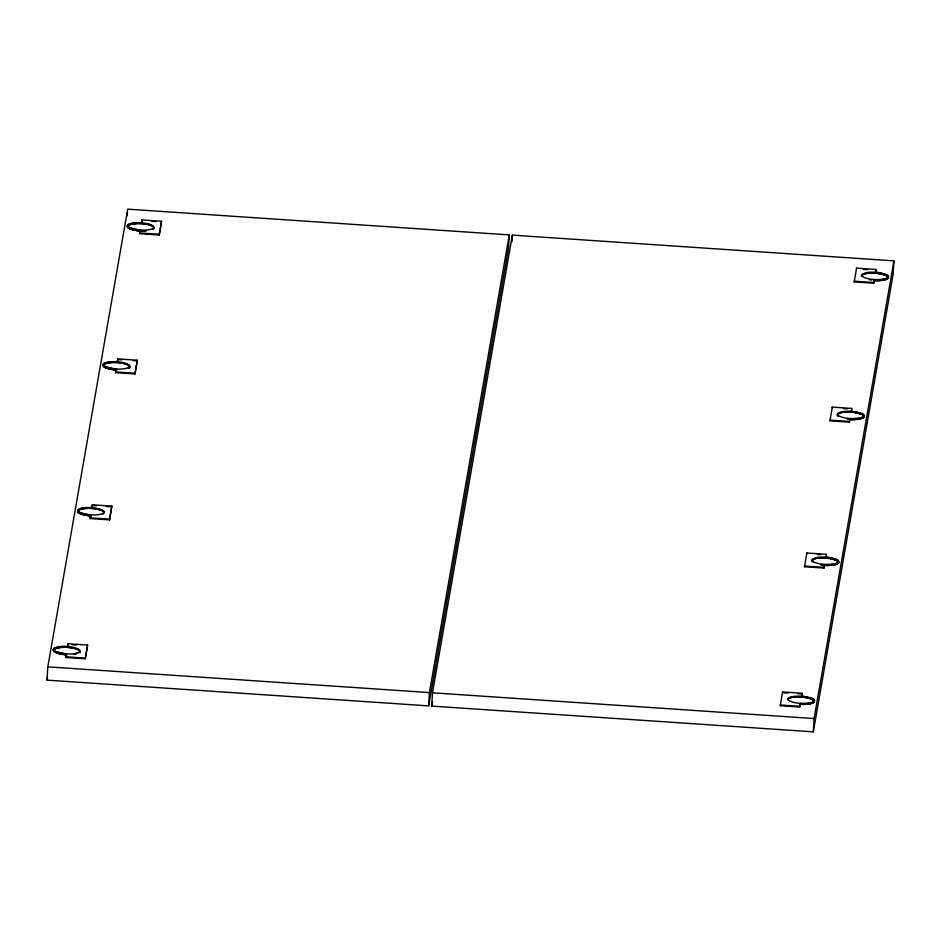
<?xml version="1.0" encoding="UTF-8"?>
<svg xmlns="http://www.w3.org/2000/svg" width="941" height="941" viewBox="0 0 941 941"><rect width="100%" height="100%" fill="white"/><g stroke="black" fill="none" stroke-linecap="round" stroke-linejoin="round"><path stroke-width="1.41" d="M47.05 680.131L47.826 666.84L127.705 209.161L509.281 234.909L508.516 248.201L428.637 705.879L47.05 680.131L47.556 677.238M65.799 657.512L66.317 654.03L55.178 651.548A13.362 3.799 3.3 0 1 55.143 647.702L60.13 646.561L67.634 646.479L68.117 643.738L87.584 645.055L85.266 658.818L65.799 657.512L66.317 654.03M66.27 654.771L55.131 652.289A13.362 3.799 3.3 0 1 55.096 648.443L60.083 647.302L67.599 647.22L67.634 646.479M68.117 643.738L67.599 647.22M90.054 518.55L90.571 515.08L79.432 512.598A13.362 3.799 3.3 0 1 79.397 508.752L84.372 507.611L91.889 507.528L92.371 504.788L111.838 506.105L109.521 519.867L90.054 518.55L90.571 515.08M90.524 515.821L79.385 513.339A13.362 3.799 3.3 0 1 79.35 509.493L84.337 508.352L91.842 508.258L91.889 507.528M91.842 508.258L92.371 504.788M85.266 658.818L87.584 645.055M115.508 372.648L116.037 369.178L104.886 366.696A13.362 3.799 3.3 0 1 104.863 362.85L109.838 361.709L117.354 361.626L117.825 358.886L137.304 360.203L134.986 373.965L115.508 372.648L116.037 369.178M115.99 369.919L104.851 367.437A13.362 3.799 3.3 0 1 104.816 363.591L109.803 362.45L117.307 362.356L117.354 361.626M117.825 358.886L117.307 362.356M109.521 519.867L111.838 506.105M127.317 215.807L127.47 213.148M139.762 233.697L140.28 230.227L129.14 227.746A13.362 3.799 3.3 0 1 129.105 223.899L134.093 222.758L141.609 222.664L142.079 219.935L161.546 221.253L159.229 235.015L139.762 233.697L140.28 230.227M140.244 230.968L129.105 228.475A13.362 3.799 3.3 0 1 129.07 224.64L134.045 223.499L141.562 223.405L141.609 222.664M142.079 219.935L141.562 223.405M134.986 373.965L137.304 360.203M159.229 235.015L161.546 221.253M428.637 705.879L429.414 692.588L509.281 234.909M431.719 706.091L432.484 692.799L512.363 235.121L893.95 260.869L893.174 274.16L813.295 731.839L431.719 706.091L432.472 701.739M511.975 241.766L512.363 235.121M780.265 705.726L780.312 704.985L799.779 706.291L799.732 707.032L780.265 705.726L782.583 691.953L802.05 693.27L802.014 694.011L797.839 693.729M782.583 691.953L782.536 692.694L788.099 693.07M804.52 566.764L804.555 566.035L824.034 567.341L823.987 568.082L804.52 566.764L806.837 553.002L826.304 554.32L826.257 555.049M806.79 553.743L806.837 553.002M800.25 703.562L800.215 704.303L804.437 704.421L812.706 703.068A13.362 3.799 3.3 0 0 812.671 699.234L801.532 696.74L801.579 695.999L812.718 698.493A13.362 3.799 3.3 0 1 812.753 702.327L807.766 703.468L800.25 703.562L799.732 707.032M829.986 420.862L830.021 420.133L849.488 421.439L849.452 422.18L829.986 420.862L832.303 407.1L851.77 408.418L851.723 409.159M813.295 731.839L814.071 718.548L893.95 260.869M832.256 407.841L832.303 407.1M824.504 564.612L824.469 565.353L828.692 565.47L836.961 564.118A13.362 3.799 3.3 0 0 836.925 560.271L825.786 557.79L825.822 557.048L836.972 559.542A13.362 3.799 3.3 0 1 836.996 563.377L832.02 564.518L824.504 564.612L823.987 568.082M854.228 281.912L854.275 281.171L873.742 282.488L873.707 283.229L854.228 281.912L856.545 268.15L876.024 269.467L875.977 270.196M856.51 268.891L856.545 268.15M849.97 418.71L849.923 419.451L854.146 419.568L862.415 418.216A13.362 3.799 3.3 0 0 862.391 414.369L851.252 411.887L851.287 411.146L862.427 413.64A13.362 3.799 3.3 0 1 862.462 417.475L857.486 418.616L849.97 418.71L849.452 422.18M886.669 279.265A13.362 3.799 3.3 0 0 886.634 275.419L875.495 272.937L875.542 272.196L886.681 274.678A13.362 3.799 3.3 0 1 886.716 278.524L881.729 279.665L874.224 279.759L874.177 280.489L881.693 280.406L886.669 279.265M801.532 696.74L802.05 693.27M825.786 557.79L826.304 554.32M851.252 411.887L851.77 408.418M873.707 283.229L874.224 279.759M875.495 272.937L876.024 269.467M133.575 223.088L131.093 223.593A12.621 3.588 3.3 0 0 130.399 227.957L132.657 228.769A12.998 3.693 3.3 0 0 148.313 229.816L150.783 229.31A12.621 3.588 3.3 0 0 151.489 224.946L149.231 224.123A12.998 3.693 3.3 0 0 133.575 223.088M867.52 272.608L865.038 273.113A12.621 3.588 3.3 0 0 864.332 277.477L866.602 278.301A12.998 3.693 3.3 0 0 882.246 279.336L884.728 278.842A12.621 3.588 3.3 0 0 885.434 274.466L883.164 273.655M81.385 508.446L83.867 507.94A12.998 3.693 3.3 0 1 99.511 508.975L101.781 509.799A12.621 3.588 3.3 0 1 101.075 514.162L98.593 514.668A12.998 3.693 3.3 0 1 82.949 513.621L80.679 512.81A12.621 3.588 3.3 0 1 81.385 508.446M843.218 412.299L840.748 412.805A12.621 3.588 3.3 0 0 838.49 416.251M860.474 417.792L857.992 418.298A12.998 3.693 3.3 0 1 842.348 417.251L840.078 416.44A12.621 3.588 3.3 0 1 840.784 412.064L843.265 411.57A12.998 3.693 3.3 0 1 858.91 412.605L861.18 413.428A12.621 3.588 3.3 0 1 860.474 417.792M59.612 646.89L57.13 647.396A12.621 3.588 3.3 0 0 56.425 651.76L58.695 652.583A12.998 3.693 3.3 0 0 74.339 653.619L76.821 653.113M817.8 557.46L815.318 557.966A12.621 3.588 3.3 0 0 814.612 562.33L816.882 563.153A12.998 3.693 3.3 0 0 832.526 564.188L835.008 563.694A12.621 3.588 3.3 0 0 835.714 559.319L833.444 558.507M817.753 558.201L815.282 558.707A12.621 3.588 3.3 0 0 813.024 562.153M151.772 221.335L155.947 221.617M863.462 269.361L867.626 269.644M139.809 232.956L159.276 234.274M119.178 359.721L121.954 359.909M133.081 360.662L135.869 360.85M843.383 408.594L847.547 408.876M115.555 371.918L135.022 373.224M92.324 505.529L96.5 505.811M106.227 506.47L110.403 506.752M817.917 554.496L820.693 554.684M90.089 517.821L109.556 519.126M72.245 644.761L76.421 645.044M65.846 656.771L85.313 658.077M47.826 666.84L429.414 692.588M432.484 692.799L814.071 718.548M858.874 413.346L861.133 414.158A12.621 3.588 3.3 0 1 860.439 418.533L857.957 419.027A12.998 3.693 3.3 0 1 848.335 419.11M833.408 559.248L835.667 560.06A12.621 3.588 3.3 0 1 834.973 564.424L832.491 564.929A12.998 3.693 3.3 0 1 820.705 564.729M790.369 701.292L792.628 702.104A12.998 3.693 3.3 0 0 808.284 703.15L810.766 702.645A12.621 3.588 3.3 0 0 811.46 698.281L809.201 697.457A12.998 3.693 3.3 0 0 793.545 696.422L791.075 696.928A12.621 3.588 3.3 0 0 790.369 701.292M99.464 509.716L101.734 510.54A12.621 3.588 3.3 0 1 102.84 514.198M75.256 647.926L77.527 648.749A12.621 3.588 3.3 0 1 76.821 653.113M56.389 652.501L58.648 653.313A12.998 3.693 3.3 0 0 64.682 654.442M116.637 369.754A12.998 3.693 3.3 0 1 108.368 368.46L106.098 367.649A12.621 3.588 3.3 0 1 106.803 363.285L109.285 362.779A12.998 3.693 3.3 0 1 124.93 363.814L127.2 364.637A12.621 3.588 3.3 0 1 128.305 368.296M116.672 369.872A13.127 3.729 3.3 0 1 103.581 365.12A13.127 3.729 3.3 0 1 118.907 362.579A13.127 3.729 3.3 0 1 129.317 367.778M91.171 515.656A12.998 3.693 3.3 0 1 82.902 514.362L80.632 513.551A12.621 3.588 3.3 0 1 81.338 509.175L83.82 508.681A12.998 3.693 3.3 0 1 99.464 509.716M91.206 515.774A13.127 3.729 3.3 0 1 78.127 511.669A13.127 3.729 3.3 0 1 88.889 508.246A13.127 3.729 3.3 0 1 103.839 511.751M145.279 230.827A12.998 3.693 3.3 0 1 132.622 229.51L130.352 228.687A12.621 3.588 3.3 0 1 131.058 224.323L133.54 223.817A12.998 3.693 3.3 0 1 149.184 224.864L151.454 225.687A12.621 3.588 3.3 0 1 152.56 229.345M146.467 230.863A13.127 3.729 3.3 0 1 128.07 227.263A13.127 3.729 3.3 0 1 141.268 223.476A13.127 3.729 3.3 0 1 153.571 228.828M56.389 652.501A12.621 3.588 3.3 0 1 57.083 648.137L59.565 647.631A12.998 3.693 3.3 0 1 75.209 648.667L77.48 649.49A12.621 3.588 3.3 0 1 79.597 652.313M59.636 646.738A12.998 3.693 3.3 0 1 75.28 647.773M76.221 654.124A13.127 3.729 3.3 0 1 73.504 654.571M65.811 654.654A13.127 3.729 3.3 0 1 53.955 649.76A13.127 3.729 3.3 0 1 69.563 647.479A13.127 3.729 3.3 0 1 79.609 652.631M91.042 515.88A13.515 3.835 3.3 0 1 77.762 510.951A13.515 3.835 3.3 0 1 93.677 508.399M94.818 508.54A13.515 3.835 3.3 0 1 104.251 511.786M116.508 369.978A13.515 3.835 3.3 0 1 103.298 364.885A13.515 3.835 3.3 0 1 120.283 362.638M121.401 362.803A13.515 3.835 3.3 0 1 129.635 367.872M66.787 654.83A13.515 3.835 3.3 0 1 53.943 649.266A13.515 3.835 3.3 0 1 73.81 648.055M76.574 648.82A13.515 3.835 3.3 0 1 78.691 649.737M79.997 650.737A13.515 3.835 3.3 0 1 79.926 652.725M140.75 231.016A13.515 3.835 3.3 0 1 128.494 225.017A13.515 3.835 3.3 0 1 150.548 225.017M843.254 412.146A12.998 3.693 3.3 0 1 858.898 413.193M837.478 414.969A13.127 3.729 3.3 0 1 851.711 412.005A13.127 3.729 3.3 0 1 863.497 417.004A13.127 3.729 3.3 0 1 847.218 419.098M817.835 557.307A12.998 3.693 3.3 0 1 833.479 558.354M817.788 558.048A12.998 3.693 3.3 0 1 833.432 559.095M812.012 560.871A13.127 3.729 3.3 0 1 826.245 557.907A13.127 3.729 3.3 0 1 838.043 562.906A13.127 3.729 3.3 0 1 821.752 565M788.052 700.139A12.621 3.588 3.3 0 1 791.028 697.657L793.51 697.152A12.998 3.693 3.3 0 1 809.154 698.198L811.424 699.01A12.621 3.588 3.3 0 1 810.719 703.386L808.237 703.88A12.998 3.693 3.3 0 1 799.732 704.068M788.205 698.881A13.127 3.729 3.3 0 1 803.132 696.963A13.127 3.729 3.3 0 1 813.93 701.539A13.127 3.729 3.3 0 1 800.897 704.256M867.543 272.455A12.998 3.693 3.3 0 1 883.187 273.502M862.015 276.336A12.621 3.588 3.3 0 1 864.991 273.855L867.473 273.349A12.998 3.693 3.3 0 1 883.117 274.396L885.387 275.207A12.621 3.588 3.3 0 1 884.681 279.571L882.199 280.077A12.998 3.693 3.3 0 1 873.695 280.253M871.495 280.03A12.998 3.693 3.3 0 1 869.39 279.7M861.733 276.019A13.127 3.729 3.3 0 1 874.824 272.984A13.127 3.729 3.3 0 1 887.951 277.407A13.127 3.729 3.3 0 1 874.859 280.453M841.148 412.417A13.515 3.835 3.3 0 1 863.109 414.91A13.515 3.835 3.3 0 1 850.441 419.498M837.525 415.922A13.515 3.835 3.3 0 1 838.984 413.087M811.636 560.801A13.515 3.835 3.3 0 1 825.269 557.731A13.515 3.835 3.3 0 1 838.607 562.33A13.515 3.835 3.3 0 1 824.975 565.4M868.225 273.008A13.515 3.835 3.3 0 1 887.904 276.454A13.515 3.835 3.3 0 1 874.695 280.547M861.344 275.948A13.515 3.835 3.3 0 1 865.402 273.466M801.014 696.681A13.515 3.835 3.3 0 1 814.365 701.28A13.515 3.835 3.3 0 1 800.72 704.35M787.876 698.787A13.515 3.835 3.3 0 1 794.251 696.822M109.321 362.038L106.851 362.544A12.621 3.588 3.3 0 0 106.145 366.908L108.415 367.731A12.998 3.693 3.3 0 0 124.059 368.766L126.541 368.26A12.621 3.588 3.3 0 0 127.247 363.896L124.977 363.073A12.998 3.693 3.3 0 0 109.332 362.038"/></g></svg>
